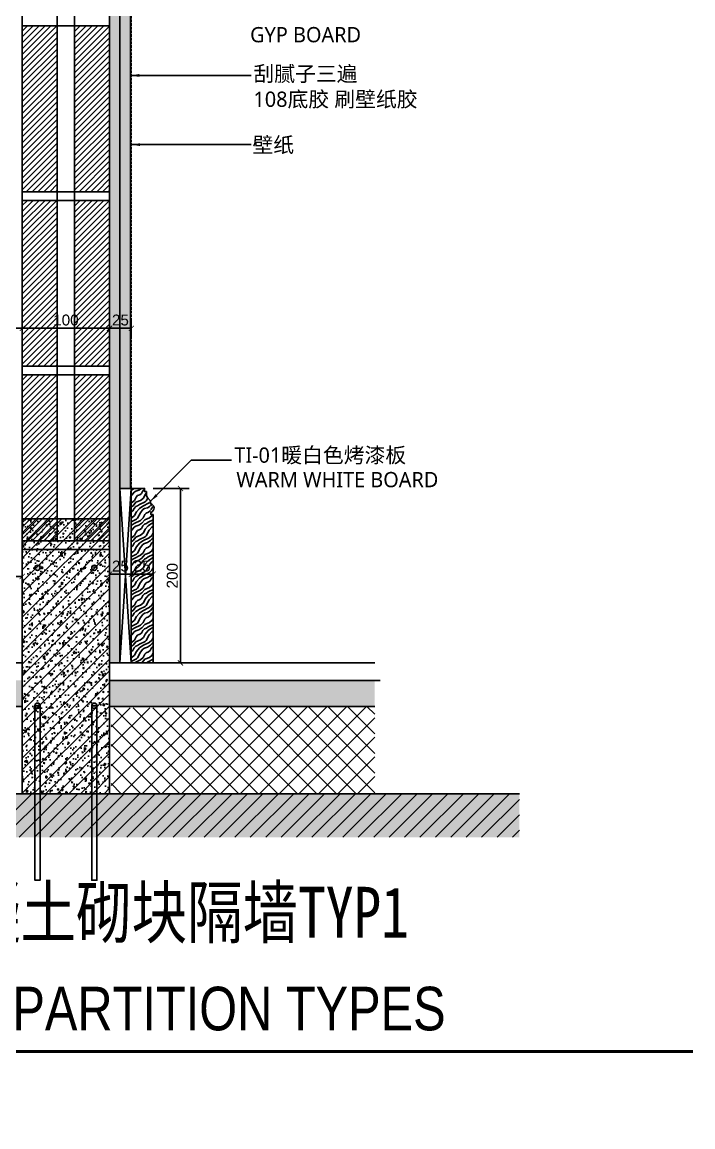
# Model space of a CAD drawing. Header units: millimetres. Extents: x 6321 to 61876, y 123 to 15211.
# Drawn here: x 60447 to 61216, y 8570 to 9837 of the extents above; entities that cross this region are included whole.
import ezdxf

# ---------------------------------------------------------------- set-up
doc = ezdxf.new("R2010")
doc.units = ezdxf.units.MM
doc.linetypes.add('DASH', pattern=[0.35, 0.25, -0.1])
doc.layers.get('Defpoints').update_dxf_attribs({"color": 250})
for name, color, linetype, lineweight in [('_ACM-A-ANNO-DIMS', 2, 'Continuous', 13), ('Thick Line', 7, 'Continuous', 50), ('视图标题', 90, 'Continuous', 25)]:
    doc.layers.add(name, color=color, linetype=linetype, lineweight=lineweight)
for name, color, linetype in [('G-ANNO-SYMB', 7, 'Continuous'), ('G-ANNO-TITL', 7, 'Continuous'), ('I-DETL-LW251', 251, 'Continuous'), ('I-SECT-LW251-PATT', 251, 'Continuous'), ('PE-尺寸标注', 44, 'Continuous'), ('PE-立面结构', 5, 'Continuous'), ('WALL TYPE$0$G-ANNO-DIMS', 10, 'Continuous'), ('WALL TYPE$0$G-ANNO-NOTE-CH', 7, 'Continuous'), ('WALL TYPE$0$GREY', 8, 'Continuous'), ('WALL TYPE$0$HATCH', 8, 'Continuous'), ('WALL TYPE$0$I-SECT-LW04', 3, 'Continuous'), ('WALL TYPE$0$I-SECT-LW05', 5, 'Continuous'), ('WALL TYPE$0$I-SECT-LW08', 8, 'Continuous'), ('WALL TYPE$0$RED', 1, 'Continuous'), ('WALL TYPE$0$YELLOW', 2, 'Continuous')]:
    doc.layers.add(name, color=color, linetype=linetype)
doc.styles.add('Aecom chinese title', font='simhei.ttf', dxfattribs={"width": 0.8})
doc.styles.add('Arial', font='ARIALUNI.ttf')
doc.styles.add('Arial_4', font='arial.ttf', dxfattribs={"height": 2.5})
doc.styles.add('IA10-16 Floor Detail$0$Arch-Dim', font='romans.shx', dxfattribs={"width": 0.75})
doc.styles.add('WALL TYPE$0$Aecom Chinese', font='Microsoft YaHei.ttf')
doc.dimstyles.new('HBA_5', dxfattribs={"dimscale": 5, "dimtxt": 2.5, "dimasz": 1.2, "dimexe": 2, "dimexo": 2, "dimgap": 0.6, "dimtad": 1, "dimdec": 0, "dimrnd": 0.005, "dimzin": 0, "dimtxsty": 'Arial', "dimblk": 'ARCHTICK', "dimcen": 0.125, "dimclrd": 256, "dimclre": 256, "dimclrt": 256, "dimadec": 0, "dimazin": 0, "dimtfac": 1, "dimtdec": 0, "dimtix": 1, "dimtmove": 0, "dimatfit": 3, "dimldrblk": 'ARCHTICK', "dimfxl": 1, "dimtvp": 1, "dimtolj": 1, "dimtzin": 0, "dimlwd": -1, "dimlwe": -1, "dimarcsym": 0})
doc.dimstyles.new('IA10-16 Floor Detail$0$Aec-Arch-M-2', dxfattribs={"dimscale": 2, "dimtxt": 2.5, "dimasz": 2, "dimexe": 2, "dimexo": 2, "dimgap": 0.8, "dimtad": 1, "dimdec": 0, "dimzin": 3, "dimdsep": 46, "dimtxsty": 'IA10-16 Floor Detail$0$Arch-Dim', "dimblk": 'IA10-16 Floor Detail$0$_ArchTick', "dimcen": 2.5, "dimdle": 2, "dimadec": 0, "dimazin": 2, "dimtfac": 0.75, "dimtdec": 0, "dimtix": 1, "dimtmove": 1, "dimatfit": 2, "dimfxl": 1, "dimtolj": 1, "dimtzin": 0, "dimarcsym": 0})
pattern_1 = [(37.5, (28941.9893, 3372.4014), (-0.1280025, 3.9153059), [0, -3.08864, 0, -3.4544, 0, -3.302]), (7.5, (28941.9893, 3372.4014), (3.5961863, 5.7346008), [0, -1.66624, 0, -2.78384, 0, -1.0668]), (327.5, (28939.49, 3372.4014), (6.32793896, 0.01149748), [0, -1.016, 0, -3.6576, 0, -4.7752]), (317.5, (28939.49, 3372.4014), (6.1084516, 1.7834346), [0, -0.508, 0, -2.39776, 0, -2.7432])]

# ---------------------------------------------------------------- blocks, each defined once
blk = doc.blocks.new('A$C2e2bbdc5')
at = {"layer": 'PE-尺寸标注'}
h = blk.add_hatch(dxfattribs=at)
h.set_pattern_fill('木纹面1', color=250, scale=5, style=0, pattern_type=2)
h.set_pattern_definition([(63.43495, (-34124.3, -5728.854), (20, -1e-09), [4.621368, -17.739311]), (40.601295, (-34137.458, -5711.56), (20, 2e-08), [4.158067, -88.037378]), (40.601295, (-34127.458, -5691.56), (20, 2e-08), [4.158067, -88.037378]), (40.601295, (-34117.458, -5671.56), (20, -1e-08), [4.158067, -88.037378]), (63.43495, (-34134.448, -5731.649), (20, -1e-09), [4.237008, -18.123672]), (50.19443, (-34132.553, -5727.859), (20, 8e-10), [2.24049, -75.862006]), (50.19443, (-34122.553, -5707.859), (20, 8e-10), [2.24049, -75.862006]), (50.19443, (-34112.553, -5687.859), (20, 8e-10), [2.24049, -75.862006]), (21.80141, (-34131.119, -5726.138), (20, -3e-08), [2.868712, -50.982936]), (33.690068, (-34128.455, -5725.072), (20, -1e-08), [2.521813, -33.5337]), (63.43495, (-34126.357, -5723.673), (20, -8e-09), [3.355288, -19.005391]), (45, (-34124.856, -5720.672), (20, 0), [2.717818, -53.850724]), (45, (-34114.856, -5700.672), (20, 0), [2.717818, -53.850724]), (21.80141, (-34122.9346, -5718.7505), (20, -3e-08), [2.19237, -51.659278]), (63.43495, (-34140.929, -5732.11), (20, -8e-09), [7.1896, -15.17108]), (50.19443, (-34137.714, -5725.68), (20, 8e-10), [4.573562, -73.528935]), (50.19443, (-34127.714, -5705.68), (20, 8e-10), [4.573562, -73.528935]), (50.19443, (-34117.714, -5685.68), (20, 8e-10), [4.573562, -73.528935]), (33.690068, (-34134.786, -5722.167), (20, -1e-08), [2.24056, -33.814953]), (15.945396, (-34132.9215, -5720.924), (20, -1.45e-06), [3.562485, -69.238614]), (33.690068, (-34129.496, -5719.945), (20, -1e-08), [4.092967, -31.962546]), (50.19443, (-34126.09, -5717.675), (20, 8e-10), [5.197338, -72.90516]), (50.19443, (-34116.09, -5697.675), (20, 8e-10), [5.197338, -72.90516]), (50.19443, (-34106.09, -5677.675), (20, -3e-09), [5.197338, -72.90516]), (21.80141, (-34122.763, -5713.682), (20, -3e-08), [5.714501, -48.137147]), (50.19443, (-34142.234, -5724.72), (20, 8e-10), [5.214067, -72.88843]), (50.19443, (-34132.234, -5704.72), (20, 8e-10), [5.214067, -72.88843]), (50.19443, (-34122.234, -5684.72), (20, 8e-10), [5.214067, -72.88843]), (33.690068, (-34138.896, -5720.715), (20, -1e-08), [4.838075, -31.217438]), (26.56505, (-34134.87, -5718.031), (20, 1e-09), [7.98596, -81.45676]), (26.56505, (-34124.87, -5698.031), (20, 1e-09), [7.98596, -81.45676]), (40.601295, (-34127.727, -5714.46), (20, 2e-08), [4.3193, -87.876143]), (40.601295, (-34117.727, -5694.46), (20, 2e-08), [4.3193, -87.876143]), (40.601295, (-34107.727, -5674.46), (20, 2e-08), [4.3193, -87.876143]), (33.690068, (-34140.899, -5717.936), (20, -1e-08), [2.735792, -33.319722]), (26.56505, (-34138.623, -5716.419), (20, 8e-09), [7.158076, -82.284643]), (26.56505, (-34128.623, -5696.419), (20, -8e-08), [7.158076, -82.284643]), (40.601295, (-34132.22, -5713.218), (20, 2e-08), [1.700823, -90.49462]), (40.601295, (-34122.22, -5693.218), (20, 2e-08), [1.700823, -90.49462]), (40.601295, (-34112.22, -5673.218), (20, 2e-08), [1.700823, -90.49462])])
edge = h.paths.add_edge_path()
edge.add_line((0, 200), (15.2, 200))
edge.add_line((15.2, 200), (15.2, 196.4))
edge.add_line((15.2, 196.4), (17.3, 196.4))
edge.add_line((17.3, 196.4), (17.3, 194))
edge.add_arc((25, 193.4), 7.69, 176.1089, 234.6204)
edge.add_arc((18.4, 184.1), 3.7, -21.0872, 55.2497, ccw=False)
edge.add_arc((20.6, 177.6), 5.36, -70.3502, 76.5052, ccw=False)
edge.add_line((22.5, 172.5), (22.5, 170))
edge.add_line((22.5, 170), (25, 170))
edge.add_line((25, 170), (25, 0))
edge.add_line((25, 0), (0, 0))
edge.add_line((0, 0), (0, 200))
at = {"layer": 'WALL TYPE$0$YELLOW', "color": 4}
blk.add_lwpolyline([(0, 200), (15.2, 200), (15.2, 196.4), (17.3, 196.4), (17.3, 194, 0.261), (20.6, 187.2, -0.345972), (21.9, 182.8, -0.745753), (22.5, 172.5), (22.5, 170), (25, 170), (25, 0), (0, 0)], format="xyb", close=True, dxfattribs=at)
blk = doc.blocks.new('视口 - No Ref  Number-1111583-交互展示区立面图2 DIGITAL CORRIDOR ELEVATION 2')
at = {"layer": 'Thick Line'}
blk.add_line((0, 0), (-12.7, 0), dxfattribs=at)
at = {"layer": '视图标题'}
for q in [(0, 6.35), (0, -6.35)]:
    blk.add_line((0, 0), q, dxfattribs=at)
blk = doc.blocks.new('A$C0FD827E6')
at = {"color": 0, "linetype": 'ByBlock', "lineweight": -2}
blk.add_point((-3.13, -10.74), dxfattribs=at)
at = {"layer": '视图标题', "color": 7, "lineweight": 50}
blk.add_line((18.75, -0.39), (144.93, -0.39), dxfattribs=at)
at = {"layer": '视图标题'}
blk.add_blockref('视口 - No Ref  Number-1111583-交互展示区立面图2 DIGITAL CORRIDOR ELEVATION 2', (18.75, -0.39), dxfattribs=at)
at = {"layer": 'G-ANNO-SYMB', "width": 0.8}
for tag, p, height, style in [('TITLE1', (21.88, 19.23), 7, 'Aecom chinese title'), ('TITLE2', (21.88, 10.35), 6, 'Arial'), ('DN', (3.13, 2.54), 6, 'Arial'), ('TITLE3', (21.88, 2.54), 6, 'Arial')]:
    blk.add_attdef(tag, p, '', height=height, dxfattribs=dict(at, style=style))
at = {"layer": '视图标题', "color": 7, "lineweight": 5, "insert": (24.94, -2.32), "char_height": 2.5, "width": 25.8945, "attachment_point": 1, "style": 'Arial_4'}
blk.add_mtext('Scale:   1 : 5', dxfattribs=at)
blk = doc.blocks.new('WALL TYPE$0$A$C5A1A6252')
at = {"layer": 'WALL TYPE$0$HATCH'}
h = blk.add_hatch(dxfattribs=at)
h.set_pattern_fill('LINE', color=256, scale=3, angle=45, style=0)
h.set_pattern_definition([(45, (-218.423, -1360.315), (-6.73519, 6.73519), [])])
h.paths.add_polyline_path([(100, 0), (100, 315.2), (0, 315.2), (0, 0)])
h = blk.add_hatch(dxfattribs=at)
h.set_pattern_fill('AR-CONC', color=256, scale=0.1, angle=45, style=0)
h.set_pattern_definition([(95, (-218.423, -1360.315), (14.00947, 11.75534), [1.905, -20.955]), (40, (-218.423, -1360.315), (-16.00185, 11.01767), [1.524, -16.76406]), (145.4514, (-217.255, -1359.336), (-1.99238, 22.77301), [1.619, -17.80902]), (91.1842, (-222.015, -1356.723), (22.14102, 16.19534), [2.8575, -31.4325]), (141.6356, (-220.17, -1355.374), (-0.70866, 34.28268), [2.4285, -26.71356]), (36.1842, (-222.015, -1356.723), (-0.70866, 34.28268), [2.286, -25.14597]), (66, (-219.321, -1355.825), (17.952, 3.48951), [1.905, -20.955]), (11, (-219.32, -1355.825), (-8.654, 17.39412), [1.524, -16.764]), (116.4514, (-217.825, -1355.534), (9.298, 20.88363), [1.619, -17.809]), (82.5, (-218.423, -1360.315), (-5.760547, 6.197341), [0, -16.5608, 0, -17.018, 0, -16.8275]), (52.5, (-218.423, -1360.315), (-2.358973, 11.8087), [0, -9.7028, 0, -16.1798, 0, -6.4135]), (12.5, (-222.428, -1364.3205), (9.992786, 9.18262), [0, -6.35, 0, -19.812, 0, -26.289]), (2.5, (-224.224, -1366.117), (8.67639, 12.27224), [0, -8.255, 0, -13.1572, 0, -18.669])])
h.paths.add_polyline_path([(100, 0), (100, 315.2), (0, 315.2), (0, 0)])
at = {"layer": 'WALL TYPE$0$RED', "color": 3}
blk.add_lwpolyline([(100, 0), (100, 315.2), (0, 315.2), (0, 0)], close=True, dxfattribs=at)
blk = doc.blocks.new('_ArchTick')
at = {"color": 2, "linetype": 'ByBlock', "const_width": 0.15}
blk.add_lwpolyline([(-0.5, -0.5), (0.5, 0.5)], dxfattribs=at)
blk = doc.blocks.new('*D48')
at = {"layer": 'Defpoints', "color": 0, "transparency": 16777216}
for p in [(60446.9, 9573), (60546.9, 9573), (60546.9, 9485.7)]:
    blk.add_point(p, dxfattribs=at)
at = {"layer": 'WALL TYPE$0$G-ANNO-DIMS', "transparency": 16777216}
for p, q in [((60446.9, 9563), (60446.9, 9475.7)), ((60546.9, 9563), (60546.9, 9475.7)), ((60446.9, 9485.7), (60546.9, 9485.7))]:
    blk.add_line(p, q, dxfattribs=at)
at = {"layer": 'WALL TYPE$0$G-ANNO-DIMS', "transparency": 16777216, "xscale": 6, "yscale": 6, "zscale": 6, "rotation": 180}
blk.add_blockref('_ArchTick', (60446.9, 9485.7), dxfattribs=at)
at = {"layer": 'WALL TYPE$0$G-ANNO-DIMS', "transparency": 16777216, "xscale": 6, "yscale": 6, "zscale": 6}
blk.add_blockref('_ArchTick', (60546.9, 9485.7), dxfattribs=at)
at = {"layer": 'WALL TYPE$0$G-ANNO-DIMS', "transparency": 16777216, "insert": (60496.9, 9495.1), "char_height": 12.5, "attachment_point": 5, "style": 'Arial'}
blk.add_mtext('\\A1;100', dxfattribs=at)
blk = doc.blocks.new('*D49')
at = {"layer": 'Defpoints', "color": 0, "transparency": 16777216}
for p in [(60386.9, 9485.7), (60386.9, 9465.6, 0.3), (60446.9, 9465.6, 0)]:
    blk.add_point(p, dxfattribs=at)
at = {"layer": 'WALL TYPE$0$G-ANNO-DIMS', "transparency": 16777216}
for p, q in [((60386.9, 9475.6), (60386.9, 9495.7)), ((60446.9, 9485.7), (60386.9, 9485.7)), ((60446.9, 9475.6), (60446.9, 9495.7))]:
    blk.add_line(p, q, dxfattribs=at)
at = {"layer": 'WALL TYPE$0$G-ANNO-DIMS', "transparency": 16777216, "xscale": 6, "yscale": 6, "zscale": 6, "rotation": 180}
blk.add_blockref('_ArchTick', (60386.9, 9485.7), dxfattribs=at)
at = {"layer": 'WALL TYPE$0$G-ANNO-DIMS', "transparency": 16777216, "xscale": 6, "yscale": 6, "zscale": 6}
blk.add_blockref('_ArchTick', (60446.9, 9485.7), dxfattribs=at)
at = {"layer": 'WALL TYPE$0$G-ANNO-DIMS', "transparency": 16777216, "insert": (60416.9, 9495), "char_height": 12.5, "attachment_point": 5, "style": 'Arial'}
blk.add_mtext('\\A1;55', dxfattribs=at)
blk = doc.blocks.new('*D55')
at = {"layer": 'Defpoints', "color": 0, "transparency": 16777216}
for p in [(60446.9, 9201.3), (60326.9, 9177.1, 0), (60446.9, 9177.1, 0)]:
    blk.add_point(p, dxfattribs=at)
at = {"layer": 'WALL TYPE$0$G-ANNO-DIMS', "transparency": 16777216}
for p, q in [((60326.9, 9187.1), (60326.9, 9211.3)), ((60446.9, 9187.1), (60446.9, 9211.3)), ((60326.9, 9201.3), (60446.9, 9201.3))]:
    blk.add_line(p, q, dxfattribs=at)
at = {"layer": 'WALL TYPE$0$G-ANNO-DIMS', "transparency": 16777216, "xscale": 6, "yscale": 6, "zscale": 6, "rotation": 180}
blk.add_blockref('_ArchTick', (60326.9, 9201.3), dxfattribs=at)
at = {"layer": 'WALL TYPE$0$G-ANNO-DIMS', "transparency": 16777216, "xscale": 6, "yscale": 6, "zscale": 6}
blk.add_blockref('_ArchTick', (60446.9, 9201.3), dxfattribs=at)
at = {"layer": 'WALL TYPE$0$G-ANNO-DIMS', "transparency": 16777216, "insert": (60386.9, 9210.7), "char_height": 12.5, "attachment_point": 5, "style": 'Arial'}
blk.add_mtext('\\A1;120', dxfattribs=at)
blk = doc.blocks.new('*D52')
at = {"layer": 'Defpoints', "color": 0, "transparency": 16777216}
for p in [(60571.9, 9203.8), (60546.9, 9172.3, 1.9), (60571.9, 9178.1, 2.1)]:
    blk.add_point(p, dxfattribs=at)
at = {"layer": 'WALL TYPE$0$G-ANNO-DIMS', "transparency": 16777216}
for p, q in [((60546.9, 9182.3), (60546.9, 9213.8)), ((60571.9, 9188.1), (60571.9, 9213.8)), ((60546.9, 9203.8), (60571.9, 9203.8))]:
    blk.add_line(p, q, dxfattribs=at)
at = {"layer": 'WALL TYPE$0$G-ANNO-DIMS', "transparency": 16777216, "xscale": 6, "yscale": 6, "zscale": 6, "rotation": 180}
blk.add_blockref('_ArchTick', (60546.9, 9203.8), dxfattribs=at)
at = {"layer": 'WALL TYPE$0$G-ANNO-DIMS', "transparency": 16777216, "xscale": 6, "yscale": 6, "zscale": 6}
blk.add_blockref('_ArchTick', (60571.9, 9203.8), dxfattribs=at)
at = {"layer": 'WALL TYPE$0$G-ANNO-DIMS', "transparency": 16777216, "insert": (60559.4, 9213.1), "char_height": 12.5, "attachment_point": 5, "style": 'Arial'}
blk.add_mtext('\\A1;25', dxfattribs=at)
blk = doc.blocks.new('*D53')
at = {"layer": 'Defpoints', "color": 0, "transparency": 16777216}
for p in [(60596.9, 9203.8), (60571.9, 9178.1, 2), (60596.9, 9179.7, 2)]:
    blk.add_point(p, dxfattribs=at)
at = {"layer": 'WALL TYPE$0$G-ANNO-DIMS', "transparency": 16777216}
for p, q in [((60571.9, 9188.1), (60571.9, 9213.8)), ((60596.9, 9189.7), (60596.9, 9213.8)), ((60571.9, 9203.8), (60596.9, 9203.8))]:
    blk.add_line(p, q, dxfattribs=at)
at = {"layer": 'WALL TYPE$0$G-ANNO-DIMS', "transparency": 16777216, "xscale": 6, "yscale": 6, "zscale": 6, "rotation": 180}
blk.add_blockref('_ArchTick', (60571.9, 9203.8), dxfattribs=at)
at = {"layer": 'WALL TYPE$0$G-ANNO-DIMS', "transparency": 16777216, "xscale": 6, "yscale": 6, "zscale": 6}
blk.add_blockref('_ArchTick', (60596.9, 9203.8), dxfattribs=at)
at = {"layer": 'WALL TYPE$0$G-ANNO-DIMS', "transparency": 16777216, "insert": (60584.4, 9213.1), "char_height": 12.5, "attachment_point": 5, "style": 'Arial'}
blk.add_mtext('\\A1;25', dxfattribs=at)
blk = doc.blocks.new('IA10-16 Floor Detail$0$_ArchTick')
at = {"color": 0, "linetype": 'ByBlock', "const_width": 0.15}
blk.add_lwpolyline([(-0.5, -0.5), (0.5, 0.5)], dxfattribs=at)
blk = doc.blocks.new('*D54')
at = {"layer": 'Defpoints', "color": 0, "transparency": 16777216}
for p in [(60587.1, 9302.1, 0), (60587.1, 9102.1, 0), (60628.2, 9102.1)]:
    blk.add_point(p, dxfattribs=at)
at = {"layer": 'WALL TYPE$0$G-ANNO-DIMS', "transparency": 16777216}
for p, q in [((60597.1, 9302.1), (60638.2, 9302.1)), ((60628.2, 9302.1), (60628.2, 9102.1)), ((60597.1, 9102.1), (60638.2, 9102.1))]:
    blk.add_line(p, q, dxfattribs=at)
at = {"layer": 'WALL TYPE$0$G-ANNO-DIMS', "transparency": 16777216, "xscale": 6, "yscale": 6, "zscale": 6}
for p, rotation in [((60628.2, 9302.1), 90), ((60628.2, 9102.1), 270)]:
    blk.add_blockref('_ArchTick', p, dxfattribs=dict(at, rotation=rotation))
at = {"layer": 'WALL TYPE$0$G-ANNO-DIMS', "transparency": 16777216, "insert": (60618.9, 9202.1), "char_height": 12.5, "attachment_point": 5, "rotation": 90, "style": 'Arial'}
blk.add_mtext('\\A1;200', dxfattribs=at)
blk = doc.blocks.new('*D66')
at = {"layer": 'Defpoints', "color": 0, "transparency": 16777216}
for p in [(60546.9, 9506.1, 0.2), (60571.9, 9506.1, 0.2), (60571.9, 9485.7)]:
    blk.add_point(p, dxfattribs=at)
at = {"layer": 'WALL TYPE$0$G-ANNO-DIMS', "transparency": 16777216}
for p, q in [((60546.9, 9496.1), (60546.9, 9475.7)), ((60546.9, 9485.7), (60571.9, 9485.7)), ((60571.9, 9496.1), (60571.9, 9475.7))]:
    blk.add_line(p, q, dxfattribs=at)
at = {"layer": 'WALL TYPE$0$G-ANNO-DIMS', "transparency": 16777216, "xscale": 6, "yscale": 6, "zscale": 6, "rotation": 180}
blk.add_blockref('_ArchTick', (60546.9, 9485.7), dxfattribs=at)
at = {"layer": 'WALL TYPE$0$G-ANNO-DIMS', "transparency": 16777216, "xscale": 6, "yscale": 6, "zscale": 6}
blk.add_blockref('_ArchTick', (60571.9, 9485.7), dxfattribs=at)
at = {"layer": 'WALL TYPE$0$G-ANNO-DIMS', "transparency": 16777216, "insert": (60559.4, 9495.1), "char_height": 12.5, "attachment_point": 5, "style": 'Arial'}
blk.add_mtext('\\A1;25', dxfattribs=at)

msp = doc.modelspace()

# ---------------------------------------------------------------- hatches: boundary and pattern name
h = msp.add_hatch(color=256)
h.dxf.hatch_style = 1
edge = h.paths.add_edge_path()
edge.add_arc((60464.3, 9211.2), 3, 0, 360)
edge = h.paths.add_edge_path()
edge.add_arc((60529.5, 9211.2), 3, 0, 360)
edge = h.paths.add_edge_path()
edge.add_arc((60529.5, 9053.1), 3, 0, 360)
edge = h.paths.add_edge_path()
edge.add_arc((60464.3, 9053.1), 3, 0, 360)
at = {"layer": 'I-SECT-LW251-PATT'}
h = msp.add_hatch(dxfattribs=at)
h.set_pattern_fill('AR-SAND', color=256, scale=0.05, angle=180, style=0)
h.set_pattern_definition([(217.5, (18640.8915, 4366.697), (0.080001565, -2.44706619), [0, -1.9304, 0, -2.159, 0, -2.06375]), (187.5, (18640.8915, 4366.697), (-2.24761642, -3.5841255), [0, -1.0414, 0, -1.7399, 0, -0.66675]), (147.5, (18642.4536, 4366.697), (-3.95496185, -0.00718592), [0, -0.635, 0, -2.286, 0, -2.9845]), (137.5, (18642.4536, 4366.697), (-3.81778226, -1.11464662), [0, -0.3175, 0, -1.4986, 0, -1.7145])])
h.paths.add_polyline_path([(60558.9, 10517.4), (60546.9, 10517.4), (60546.9, 9102.1), (60558.9, 9102.1)])
h = msp.add_hatch(dxfattribs=at)
h.set_pattern_fill('AR-SAND', color=256, scale=0.05, angle=180, style=0)
h.set_pattern_definition([(217.5, (-25278.2433, -2182.686), (0.080001565, -2.447066187), [0, -1.9304, 0, -2.159, 0, -2.06375]), (187.5, (-25278.2433, -2182.686), (-2.24761642, -3.5841255), [0, -1.0414, 0, -1.7399, 0, -0.66675]), (147.5, (-25276.6812, -2182.686), (-3.95496185, -0.007185923), [0, -0.635, 0, -2.286, 0, -2.9845]), (137.5, (-25276.681, -2182.686), (-3.81778226, -1.11464662), [0, -0.3175, 0, -1.4986, 0, -1.7145])])
h.paths.add_polyline_path([(60570.9, 9302.1), (60558.9, 9302.1), (60558.9, 10517.4), (60570.9, 10517.4)])
at = {"layer": 'PE-立面结构'}
h = msp.add_hatch(dxfattribs=at)
h.set_pattern_fill('AR-SAND', color=250, scale=0.08, style=0)
h.set_pattern_definition(pattern_1)
h.paths.add_polyline_path([(60446.9, 9082.2), (60142.8, 9082.2), (60142.8, 9052.2), (60446.9, 9052.2)])
h = msp.add_hatch(dxfattribs=at)
h.set_pattern_fill('AR-SAND', color=250, scale=0.08, style=0)
h.set_pattern_definition(pattern_1)
h.paths.add_polyline_path([(60546.9, 9082.2), (60851, 9082.2), (60851, 9052.2), (60546.9, 9052.2)])
at = {"layer": 'WALL TYPE$0$HATCH'}
h = msp.add_hatch(dxfattribs=at)
h.set_pattern_fill('LINE', color=256, scale=5, angle=45, style=0)
h.set_pattern_definition([(45, (60138.472, 8271.888), (-3.367596, 3.367596), [])])
h.paths.add_polyline_path([(60446.9, 9832.2), (60486.9, 9832.2), (60486.9, 9642.2), (60446.9, 9642.2)])
h.paths.add_polyline_path([(60506.9, 9642.2), (60546.9, 9642.2), (60546.9, 9832.2), (60506.9, 9832.2)])
h = msp.add_hatch(dxfattribs=at)
h.set_pattern_fill('LINE', color=256, scale=5, angle=45, style=0)
h.set_pattern_definition([(45, (60138.472, 8071.888), (-3.367596, 3.367596), [])])
h.paths.add_polyline_path([(60446.9, 9632.2), (60486.9, 9632.2), (60486.9, 9442.2), (60446.9, 9442.2)])
h.paths.add_polyline_path([(60506.9, 9442.2), (60546.9, 9442.2), (60546.9, 9632.2), (60506.9, 9632.2)])
h = msp.add_hatch(dxfattribs=at)
h.set_pattern_fill('LINE', color=256, scale=5, angle=45, style=0)
h.set_pattern_definition([(45, (60138.472, 7871.888), (-3.367596, 3.367596), [])])
h.paths.add_polyline_path([(60446.9, 9432.2), (60486.9, 9432.2), (60486.9, 9242.2), (60446.9, 9242.2)])
h.paths.add_polyline_path([(60506.9, 9242.2), (60546.9, 9242.2), (60546.9, 9432.2), (60506.9, 9432.2)])
at = {"layer": 'WALL TYPE$0$I-SECT-LW08'}
h = msp.add_hatch(dxfattribs=at)
h.set_pattern_fill('ANSI37', color=256, scale=5, style=0)
h.set_pattern_definition([(45, (29725.119, 3372.499), (-11.22532, 11.22532), []), (135, (29725.119, 3372.499), (-11.22532, -11.22532), [])])
h.paths.add_polyline_path([(60851, 9052.2), (60851, 8952.3), (60548.8, 8952.3), (60548.8, 9050.7), (60658.8, 9050.7), (60658.8, 9052.2)])
h = msp.add_hatch(dxfattribs=at)
h.set_pattern_fill('AR-CONC,_O', color=8, scale=5)
h.set_pattern_definition([(50, (1988421.883, 941645.98), (35.86300913, -3.13760675), [3.75, -41.25]), (355, (1988421.883, 941645.98), (-6.9375667, 37.6096067), [3, -33]), (100.4514, (1988424.87, 941645.718), (28.9254691, 34.4719771), [3.1870095, -35.0571056]), (46.1842, (1988421.883, 941655.98), (53.3620524, -8.2759507), [5.625, -61.875]), (96.6356, (1988426.33, 941655.29), (46.7331353, 48.7058935), [4.7805144, -52.58565]), (351.1842, (1988421.883, 941655.98), (46.7330973, 48.70593), [4.5, -49.5]), (21, (1988426.883, 941653.48), (29.8453526, -20.13094453), [3.75, -41.25]), (326, (1988426.883, 941653.48), (12.1657666, 36.25750225), [3, -33]), (71.4514, (1988429.37, 941651.8), (42.01113143, 16.12652484), [3.1870095, -35.0571056]), (37.5, (1988421.883, 941645.979), (0.607992766, 16.64469269), [0, -32.6, 0, -33.5, 0, -33.125]), (7.5, (1988421.883, 941645.98), (13.15347687, 19.7205856), [0, -19.1, 0, -31.85, 0, -12.625]), (327.5, (1988410.733, 941645.979), (26.69112181, -1.12774359), [0, -12.5, 0, -39, 0, -51.75]), (317.5, (1988405.733, 941645.98), (29.15930847, 5.00524912), [0, -16.25, 0, -25.9, 0, -36.75])])
h.paths.add_polyline_path([(61016.8, 8952.2), (60142.8, 8952.2), (60142.8, 8902.4), (61016.8, 8902.4)])
h = msp.add_hatch(dxfattribs=at)
h.set_pattern_fill('ANSI31,_O', color=8, scale=100)
h.set_pattern_definition([(45, (1988421.883, 941645.979), (-8.838834765, 8.838834765), [])])
h.paths.add_polyline_path([(61016.8, 8952.2), (60142.8, 8952.2), (60142.8, 8902.4), (61016.8, 8902.4)])

# ---------------------------------------------------------------- linework, layer by layer
at = {"layer": 'I-DETL-LW251', "elevation": 0.2}
msp.add_lwpolyline([(60546.9, 9102.1), (60558.9, 9102.1), (60558.9, 10517.4), (60546.9, 10517.4)], close=True, dxfattribs=at)
at = {"layer": 'PE-立面结构', "color": 8}
for p, q in [((60558.9, 10517.4, -2), (60558.9, 9102.1, -1.9)), ((60558.9, 9302.1, 0.1), (60571.9, 9102.1, 0.2)), ((60558.9, 9102.1, 0.1), (60571.9, 9302.1, 0.2))]:
    msp.add_line(p, q, dxfattribs=at)
at = {"layer": 'PE-立面结构', "color": 30, "linetype": 'DASH'}
msp.add_line((60571.9, 10517.4, 0), (60571.9, 9302.1, 0.2), dxfattribs=at)
at = {"layer": 'PE-立面结构', "color": 30}
for p, q in [((60446.9, 9102.1, 0), (60142.8, 9102.1, 3.5)), ((60546.9, 9102.1, 0), (60851, 9102.1, 3.5))]:
    msp.add_line(p, q, dxfattribs=at)
for points, elevation in [([(60570.9, 9302.1), (60558.9, 9302.1), (60558.9, 10517.4), (60570.9, 10517.4)], 0.2), ([(60571.9, 9302.1), (60558.9, 9302.1), (60558.9, 9102.1), (60571.9, 9102.1)], 0.1)]:
    msp.add_lwpolyline(points, close=True, dxfattribs=dict(at, elevation=elevation))
at = {"layer": 'WALL TYPE$0$G-ANNO-DIMS', "elevation": -3.6}
for points in [[(60446.9, 9052.2), (60142.8, 9052.2)], [(60546.9, 9052.2), (60851, 9052.2)]]:
    msp.add_lwpolyline(points, dxfattribs=at)
at = {"layer": 'WALL TYPE$0$GREY'}
for p, q in [((60506.9, 9832.2, 0), (60486.9, 9832.2, 0)), ((60506.9, 9832.2, 0), (60486.9, 9832.2, 0)), ((60486.9, 9642.2, 0), (60506.9, 9642.2, 0)), ((60506.9, 9632.2, 0), (60486.9, 9632.2, 0)), ((60486.9, 9442.2, 0), (60506.9, 9442.2, 0)), ((60506.9, 9432.2, 0), (60486.9, 9432.2, 0)), ((60486.9, 9242.2, 0), (60506.9, 9242.2, 0)), ((60506.9, 9232.2, 0), (60486.9, 9232.2, 0))]:
    msp.add_line(p, q, dxfattribs=at)
at = {"layer": 'WALL TYPE$0$I-SECT-LW04', "color": 4, "linetype": 'ByBlock'}
msp.add_line((61016.8, 8952.2, 0), (60142.8, 8952.2, 0), dxfattribs=at)
at = {"layer": 'WALL TYPE$0$I-SECT-LW05', "color": 5}
for p, q in [((60547.4, 9082.2, 1.9), (60857.1, 9082.2, 1.9)), ((60548.4, 9082.2, 1.9), (60851, 9082.2, 1.9))]:
    msp.add_line(p, q, dxfattribs=at)
at = {"layer": 'WALL TYPE$0$RED', "color": 3}
for centre in [(60464.3, 9211.2, 0), (60529.5, 9211.2, 0), (60464.3, 9053.1, 0), (60529.5, 9053.1, 0)]:
    msp.add_circle(centre, 3, dxfattribs=at)
at = {"layer": 'WALL TYPE$0$YELLOW'}
for p, q in [((60446.9, 8952.2, 0), (60446.9, 10517.4, 0)), ((60486.9, 9242.2, 0), (60486.9, 10517.4, 0)), ((60506.9, 10517.4, 0), (60506.9, 9242.2, 0)), ((60546.9, 10517.4, 0), (60546.9, 8952.2, 0)), ((60446.9, 9832.2, 0), (60486.9, 9832.2, 0)), ((60446.9, 9832.2, 0), (60486.9, 9832.2, 0)), ((60506.9, 9832.2, 0), (60546.9, 9832.2, 0)), ((60506.9, 9832.2, 0), (60546.9, 9832.2, 0)), ((60446.9, 9642.2, 0), (60486.9, 9642.2, 0)), ((60506.9, 9642.2, 0), (60546.9, 9642.2, 0)), ((60446.9, 9632.2, 0), (60486.9, 9632.2, 0)), ((60506.9, 9632.2, 0), (60546.9, 9632.2, 0)), ((60446.9, 9442.2, 0), (60486.9, 9442.2, 0)), ((60506.9, 9442.2, 0), (60546.9, 9442.2, 0)), ((60446.9, 9432.2, 0), (60486.9, 9432.2, 0)), ((60506.9, 9432.2, 0), (60546.9, 9432.2, 0)), ((60446.9, 9242.2, 0), (60486.9, 9242.2, 0)), ((60446.9, 9232.2, 0), (60486.9, 9232.2, 0)), ((60506.9, 9242.2, 0), (60546.9, 9242.2, 0)), ((60506.9, 9232.2, 0), (60546.9, 9232.2, 0))]:
    msp.add_line(p, q, dxfattribs=at)
at = {"layer": 'WALL TYPE$0$YELLOW', "elevation": 0}
for points in [[(60461.3, 9053.1), (60467.3, 9053.1), (60467.3, 8853.1), (60461.3, 8853.1)], [(60526.5, 9053.1), (60532.5, 9053.1), (60532.5, 8853.1), (60526.5, 8853.1)]]:
    msp.add_lwpolyline(points, close=True, dxfattribs=at)

# ---------------------------------------------------------------- block references
at = {"layer": 'G-ANNO-TITL'}
ref = msp.add_blockref('A$C0FD827E6', (60008, 8659.9), dxfattribs=dict(at, xscale=8.333333333333334, yscale=8.333333333333334, zscale=8.333333333333334))
ref.add_attrib('TITLE3', 'DETAIL - PARTITION TYPES', (60190.3, 8681), dxfattribs={"layer": 'G-ANNO-SYMB', "height": 50, "style": 'Arial', "width": 0.8})
ref.add_attrib('TITLE1', '加气混凝土砌块隔墙TYP1', (60190.3, 8787.2), dxfattribs={"layer": 'G-ANNO-SYMB', "height": 58.333, "style": 'Aecom chinese title', "width": 0.8})
ref.add_attrib('DN', 'A', (60081.7, 8677.8), dxfattribs={"layer": 'G-ANNO-SYMB', "height": 50, "style": 'Arial', "width": 0.8})
at = {"layer": 'WALL TYPE$0$G-ANNO-DIMS'}
msp.add_blockref('A$C2e2bbdc5', (60571.9, 9102.1, 0.2), dxfattribs=at)
at = {"layer": 'WALL TYPE$0$RED', "color": 3}
msp.add_blockref('WALL TYPE$0$A$C5A1A6252', (60446.9, 8952.2, 0), dxfattribs=at)

# ---------------------------------------------------------------- texts
at = {"layer": 'WALL TYPE$0$G-ANNO-NOTE-CH', "style": 'WALL TYPE$0$Aecom Chinese'}
for s, p in [('GYP BOARD ', (60708.1, 9813.5, 4.7)), ('WARM WHITE BOARD', (60692.3, 9303.5, -0.1))]:
    msp.add_text(s, height=17.5, dxfattribs=at).set_placement(p)
at = {"layer": 'WALL TYPE$0$G-ANNO-NOTE-CH', "char_height": 17.5, "style": 'WALL TYPE$0$Aecom Chinese'}
for s, insert, width, attachment_point in [('\\A1;刮腻子三遍{\\A0;\\P108底胶 刷壁纸胶}', (60711.9, 9786.2, 2.1), 334.594, 1), ('\\A1;壁纸', (60758.5, 9704.7, 2.1), 334.594, 3), ('\\A1;TI-01暖白色烤漆板', (60690, 9349.1, -0.1), 210.637, 1)]:
    msp.add_mtext(s, dxfattribs=dict(at, insert=insert, width=width, attachment_point=attachment_point))

# ---------------------------------------------------------------- dimensions: what is measured, and where the dimension line sits
at = {"layer": 'WALL TYPE$0$G-ANNO-DIMS'}
for base, p1, p2, picture, middle in [((60546.9, 9485.7, 0), (60446.9, 9573, 0), (60546.9, 9573, 0), '*D48', (60496.9, 9495.1, 0)), ((60446.9, 9201.3), (60326.9, 9177.1, 0), (60446.9, 9177.1, 0), '*D55', (60386.9, 9210.7))]:
    dim = msp.add_linear_dim(base=base, p1=p1, p2=p2, dimstyle='HBA_5', dxfattribs=at)
    dim.commit()
    dim.dimension.update_dxf_attribs({"geometry": picture, "text_midpoint": middle})
dim = msp.add_linear_dim(base=(60386.9, 9485.7), p1=(60446.9, 9465.6, 0), p2=(60386.9, 9465.6, 0.3), text='55', dimstyle='HBA_5', dxfattribs=at)
dim.commit()
dim.dimension.update_dxf_attribs({"geometry": '*D49', "text_midpoint": (60416.9, 9495)})
dim = msp.add_linear_dim(base=(60571.9, 9485.7), p1=(60546.9, 9506.1, 0.2), p2=(60571.9, 9506.1, 0.2), dimstyle='HBA_5', override={"dimarcsym": 2}, dxfattribs=at)
dim.commit()
dim.dimension.update_dxf_attribs({"geometry": '*D66', "text_midpoint": (60559.4, 9495.1)})
for base, p1, p2, angle, picture, middle in [((60628.2, 9102.1, 0.2), (60587.1, 9302.1, 0.2), (60587.1, 9102.1, 0.2), 90, '*D54', (60618.9, 9202.1, 0.2)), ((60571.9, 9203.8, -1.9), (60546.9, 9172.3, 0), (60571.9, 9178.1, 0.2), 180, '*D52', (60559.4, 9213.1, -1.9)), ((60596.9, 9203.8, -1.9), (60571.9, 9178.1, 0.2), (60596.9, 9179.7, 0.2), 180, '*D53', (60584.4, 9213.1, -1.9))]:
    dim = msp.add_linear_dim(base=base, p1=p1, p2=p2, angle=angle, dimstyle='HBA_5', dxfattribs=at)
    dim.commit()
    dim.dimension.update_dxf_attribs({"geometry": picture, "text_midpoint": middle})

# ---------------------------------------------------------------- leaders
at = {"layer": '_ACM-A-ANNO-DIMS'}
for points in [[(60570.9, 9775.5, 2.1), (60709.5, 9775.5, 2.1)], [(60571.9, 9696.2, 2.1), (60709.5, 9696.2, 2.1)], [(60593.9, 9287.4, -0.1), (60640.6, 9334.5, -0.1), (60686.9, 9334.5, -0.1)]]:
    msp.add_leader(points, dimstyle='IA10-16 Floor Detail$0$Aec-Arch-M-2', override={"dimasz": 5}, dxfattribs=at)

doc.saveas('drawing.dxf')
